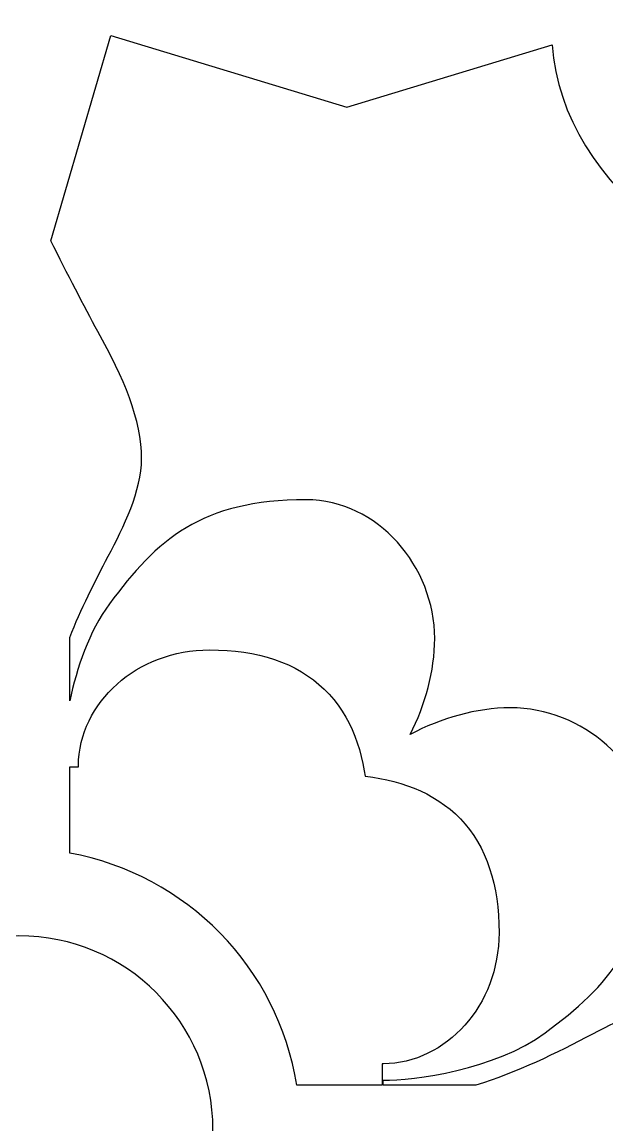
# Model space of a CAD drawing. Header units: centimetres. Extents: x 13.8 to 19.6, y -9 to 9.
# Drawn here: x 15.408 to 16.071, y -1.233 to 0.019 of the extents above; entities that cross this region are included whole.
import ezdxf

# ---------------------------------------------------------------- set-up
doc = ezdxf.new("R2010")
doc.units = ezdxf.units.CM
doc.header["$MEASUREMENT"] = 0
doc.layers.add('layer 1', color=7, linetype='Continuous')

msp = doc.modelspace()

# ---------------------------------------------------------------- linework, layer by layer
at = {"layer": 'layer 1', "color": 250, "lineweight": 30}
for points, knots in [([(13.81568, -9.00019), (13.81568, -9.00019), (13.81568, -7.7491), (13.81568, -7.7491), (13.81568, -7.7491), (13.81568, -7.7491), (13.81568, -7.63661), (13.81568, -7.63661), (13.81568, -7.63661), (13.81568, -7.63661), (13.81568, -7.23319), (13.81568, -7.23319), (13.81568, -7.23319), (13.81568, -7.23319), (13.81568, -7.03897), (13.81568, -7.03897), (13.81568, -7.03897), (13.81568, -7.03897), (13.81568, -5.26695), (13.81568, -5.26695), (13.81568, -5.26695), (13.81568, -5.26695), (13.81568, -5.15446), (13.81568, -5.15446), (13.81568, -5.15446), (13.81568, -5.15446), (13.81568, -4.75104), (13.81568, -4.75104), (13.81568, -4.75104), (13.81568, -4.75104), (13.81568, -4.55682), (13.81568, -4.55682), (13.81568, -4.55682), (13.81568, -4.55682), (13.81568, -2.7848), (13.81568, -2.7848), (13.81568, -2.7848), (13.81568, -2.7848), (13.81568, -2.67231), (13.81568, -2.67231), (13.81568, -2.67231), (13.81568, -2.67231), (13.81568, -2.26889), (13.81568, -2.26889), (13.81568, -2.26889), (13.81568, -2.26889), (13.81568, -2.07467), (13.81568, -2.07467), (13.81568, -2.07467), (13.81568, -2.07467), (13.81568, -0.30265), (13.81568, -0.30265), (13.81568, -0.30265), (13.81568, -0.30265), (13.81568, -0.19016), (13.81568, -0.19016), (13.81568, -0.19016), (13.81568, -0.19016), (13.81568, 0.21326), (13.81568, 0.21326), (13.81568, 0.21326), (13.81568, 0.21326), (13.81568, 0.40748), (13.81568, 0.40748), (13.81568, 0.40748), (13.81568, 0.40748), (13.81568, 2.1795), (13.81568, 2.1795), (13.81568, 2.1795), (13.81568, 2.1795), (13.81568, 2.29199), (13.81568, 2.29199), (13.81568, 2.29199), (13.81568, 2.29199), (13.81568, 2.69541), (13.81568, 2.69541), (13.81568, 2.69541), (13.81568, 2.69541), (13.81568, 2.88963), (13.81568, 2.88963), (13.81568, 2.88963), (13.81568, 2.88963), (13.81568, 4.66165), (13.81568, 4.66165), (13.81568, 4.66165), (13.81568, 4.66165), (13.81568, 4.77414), (13.81568, 4.77414), (13.81568, 4.77414), (13.81568, 4.77414), (13.81568, 5.17756), (13.81568, 5.17756), (13.81568, 5.17756), (13.81568, 5.17756), (13.81568, 5.37178), (13.81568, 5.37178), (13.81568, 5.37178), (13.81568, 5.37178), (13.81568, 7.1438), (13.81568, 7.1438), (13.81568, 7.1438), (13.81568, 7.1438), (13.81568, 7.25629), (13.81568, 7.25629), (13.81568, 7.25629), (13.81568, 7.25629), (13.81568, 7.65971), (13.81568, 7.65971), (13.81568, 7.65971), (13.81568, 7.65971), (13.81568, 7.85393), (13.81568, 7.85393), (13.81568, 7.85393), (13.81568, 7.85393), (13.81568, 9.00077), (13.81568, 9.00077), (13.81568, 9.00077), (13.81568, 9.00077), (14.6889, 9.00077), (14.6889, 9.00077), (14.6889, 9.00077), (14.6889, 9.00077), (14.8859, 9.00077), (14.8859, 9.00077), (14.8859, 9.00077), (14.8859, 9.00077), (15.37838, 9.00077), (15.37838, 9.00077), (15.37838, 9.00077), (15.37838, 9.00077), (15.46164, 9.00077), (15.46164, 9.00077), (15.46164, 9.00077), (15.46164, 9.00077), (15.9263, 9.00077), (15.9263, 9.00077), (15.9263, 9.00077), (15.9263, 9.00077), (16.1189, 9.00077), (16.1189, 9.00077), (16.1189, 9.00077), (16.1189, 9.00077), (17.32165, 9.00077), (17.32165, 9.00077), (17.32165, 9.00077), (17.32165, 9.00077), (17.51865, 9.00077), (17.51865, 9.00077), (17.51865, 9.00077), (17.51865, 9.00077), (18.01113, 9.00077), (18.01113, 9.00077), (18.01113, 9.00077), (18.01113, 9.00077), (18.09439, 9.00077), (18.09439, 9.00077), (18.09439, 9.00077), (18.09439, 9.00077), (18.55905, 9.00077), (18.55905, 9.00077), (18.55905, 9.00077), (18.55905, 9.00077), (18.75165, 9.00077), (18.75165, 9.00077), (18.75165, 9.00077), (18.75165, 9.00077), (19.62498, 9.00077), (19.62498, 9.00077), (19.62498, 9.00077), (19.62498, 9.00077), (19.62498, 7.78696), (19.62498, 7.78696), (19.62498, 7.78696), (19.62498, 7.78696), (19.62498, 7.67444), (19.62498, 7.67444), (19.62498, 7.67444), (19.62498, 7.67444), (19.62498, 7.27121), (19.62498, 7.27121), (19.62498, 7.27121), (19.62498, 7.27121), (19.62498, 7.0909), (19.62498, 7.0909), (19.62498, 7.0909), (19.62498, 7.0909), (19.62498, 5.25821), (19.62498, 5.25821), (19.62498, 5.25821), (19.62498, 5.25821), (19.62498, 5.1457), (19.62498, 5.1457), (19.62498, 5.1457), (19.62498, 5.1457), (19.62498, 4.74247), (19.62498, 4.74247), (19.62498, 4.74247), (19.62498, 4.74247), (19.62498, 4.56216), (19.62498, 4.56216), (19.62498, 4.56216), (19.62498, 4.56216), (19.62498, 2.79003), (19.62498, 2.79003), (19.62498, 2.79003), (19.62498, 2.79003), (19.62498, 2.67751), (19.62498, 2.67751), (19.62498, 2.67751), (19.62498, 2.67751), (19.62498, 2.27429), (19.62498, 2.27429), (19.62498, 2.27429), (19.62498, 2.27429), (19.62498, 2.09398), (19.62498, 2.09398), (19.62498, 2.09398), (19.62498, 2.09398), (19.62498, 0.32184), (19.62498, 0.32184), (19.62498, 0.32184), (19.62498, 0.32184), (19.62498, 0.20933), (19.62498, 0.20933), (19.62498, 0.20933), (19.62498, 0.20933), (19.62498, -0.1939), (19.62498, -0.1939), (19.62498, -0.1939), (19.62498, -0.1939), (19.62498, -0.37421), (19.62498, -0.37421), (19.62498, -0.37421), (19.62498, -0.37421), (19.62498, -2.14634), (19.62498, -2.14634), (19.62498, -2.14634), (19.62498, -2.14634), (19.62498, -2.25886), (19.62498, -2.25886), (19.62498, -2.25886), (19.62498, -2.25886), (19.62498, -2.66208), (19.62498, -2.66208), (19.62498, -2.66208), (19.62498, -2.66208), (19.62498, -2.84239), (19.62498, -2.84239), (19.62498, -2.84239), (19.62498, -2.84239), (19.62498, -4.61452), (19.62498, -4.61452), (19.62498, -4.61452), (19.62498, -4.61452), (19.62498, -4.72704), (19.62498, -4.72704), (19.62498, -4.72704), (19.62498, -4.72704), (19.62498, -5.13027), (19.62498, -5.13027), (19.62498, -5.13027), (19.62498, -5.13027), (19.62498, -5.31058), (19.62498, -5.31058), (19.62498, -5.31058), (19.62498, -5.31058), (19.62498, -7.08271), (19.62498, -7.08271), (19.62498, -7.08271), (19.62498, -7.08271), (19.62498, -7.19522), (19.62498, -7.19522), (19.62498, -7.19522), (19.62498, -7.19522), (19.62498, -7.59845), (19.62498, -7.59845), (19.62498, -7.59845), (19.62498, -7.59845), (19.62498, -7.77876), (19.62498, -7.77876), (19.62498, -7.77876), (19.62498, -7.77876), (19.62498, -9.00019), (19.62498, -9.00019), (19.62498, -9.00019), (19.62498, -9.00019), (18.75176, -9.00019), (18.75176, -9.00019), (18.75176, -9.00019), (18.75176, -9.00019), (18.55373, -9.00019), (18.55373, -9.00019), (18.55373, -9.00019), (18.55373, -9.00019), (18.09439, -9.00019), (18.09439, -9.00019), (18.09439, -9.00019), (18.09439, -9.00019), (18.01113, -9.00019), (18.01113, -9.00019), (18.01113, -9.00019), (18.01113, -9.00019), (17.51524, -9.00019), (17.51524, -9.00019), (17.51524, -9.00019), (17.51524, -9.00019), (17.32172, -9.00019), (17.32172, -9.00019), (17.32172, -9.00019), (17.32172, -9.00019), (16.11901, -9.00019), (16.11901, -9.00019), (16.11901, -9.00019), (16.11901, -9.00019), (15.92097, -9.00019), (15.92097, -9.00019), (15.92097, -9.00019), (15.92097, -9.00019), (15.46164, -9.00019), (15.46164, -9.00019), (15.46164, -9.00019), (15.46164, -9.00019), (15.37838, -9.00019), (15.37838, -9.00019), (15.37838, -9.00019), (15.37838, -9.00019), (14.88249, -9.00019), (14.88249, -9.00019), (14.88249, -9.00019), (14.88249, -9.00019), (14.68897, -9.00019), (14.68897, -9.00019), (14.68897, -9.00019), (14.68897, -9.00019), (13.81568, -9.00019), (13.81568, -9.00019)], [0, 0, 0, 0, 0.0117647, 0.0117647, 0.0117647, 0.0117647, 0.0235294, 0.0235294, 0.0235294, 0.0235294, 0.0352941, 0.0352941, 0.0352941, 0.0352941, 0.0470588, 0.0470588, 0.0470588, 0.0470588, 0.0588235, 0.0588235, 0.0588235, 0.0588235, 0.0705882, 0.0705882, 0.0705882, 0.0705882, 0.0823529, 0.0823529, 0.0823529, 0.0823529, 0.0941176, 0.0941176, 0.0941176, 0.0941176, 0.1058824, 0.1058824, 0.1058824, 0.1058824, 0.1176471, 0.1176471, 0.1176471, 0.1176471, 0.1294118, 0.1294118, 0.1294118, 0.1294118, 0.1411765, 0.1411765, 0.1411765, 0.1411765, 0.1529412, 0.1529412, 0.1529412, 0.1529412, 0.1647059, 0.1647059, 0.1647059, 0.1647059, 0.1764706, 0.1764706, 0.1764706, 0.1764706, 0.1882353, 0.1882353, 0.1882353, 0.1882353, 0.2, 0.2, 0.2, 0.2, 0.2117647, 0.2117647, 0.2117647, 0.2117647, 0.2235294, 0.2235294, 0.2235294, 0.2235294, 0.2352941, 0.2352941, 0.2352941, 0.2352941, 0.2470588, 0.2470588, 0.2470588, 0.2470588, 0.2588235, 0.2588235, 0.2588235, 0.2588235, 0.2705882, 0.2705882, 0.2705882, 0.2705882, 0.2823529, 0.2823529, 0.2823529, 0.2823529, 0.2941176, 0.2941176, 0.2941176, 0.2941176, 0.3058824, 0.3058824, 0.3058824, 0.3058824, 0.3176471, 0.3176471, 0.3176471, 0.3176471, 0.3294118, 0.3294118, 0.3294118, 0.3294118, 0.3411765, 0.3411765, 0.3411765, 0.3411765, 0.3529412, 0.3529412, 0.3529412, 0.3529412, 0.3647059, 0.3647059, 0.3647059, 0.3647059, 0.3764706, 0.3764706, 0.3764706, 0.3764706, 0.3882353, 0.3882353, 0.3882353, 0.3882353, 0.4, 0.4, 0.4, 0.4, 0.4117647, 0.4117647, 0.4117647, 0.4117647, 0.4235294, 0.4235294, 0.4235294, 0.4235294, 0.4352941, 0.4352941, 0.4352941, 0.4352941, 0.4470588, 0.4470588, 0.4470588, 0.4470588, 0.4588235, 0.4588235, 0.4588235, 0.4588235, 0.4705882, 0.4705882, 0.4705882, 0.4705882, 0.4823529, 0.4823529, 0.4823529, 0.4823529, 0.4941176, 0.4941176, 0.4941176, 0.4941176, 0.5058824, 0.5058824, 0.5058824, 0.5058824, 0.5176471, 0.5176471, 0.5176471, 0.5176471, 0.5294118, 0.5294118, 0.5294118, 0.5294118, 0.5411765, 0.5411765, 0.5411765, 0.5411765, 0.5529412, 0.5529412, 0.5529412, 0.5529412, 0.5647059, 0.5647059, 0.5647059, 0.5647059, 0.5764706, 0.5764706, 0.5764706, 0.5764706, 0.5882353, 0.5882353, 0.5882353, 0.5882353, 0.6, 0.6, 0.6, 0.6, 0.6117647, 0.6117647, 0.6117647, 0.6117647, 0.6235294, 0.6235294, 0.6235294, 0.6235294, 0.6352941, 0.6352941, 0.6352941, 0.6352941, 0.6470588, 0.6470588, 0.6470588, 0.6470588, 0.6588235, 0.6588235, 0.6588235, 0.6588235, 0.6705882, 0.6705882, 0.6705882, 0.6705882, 0.6823529, 0.6823529, 0.6823529, 0.6823529, 0.6941176, 0.6941176, 0.6941176, 0.6941176, 0.7058824, 0.7058824, 0.7058824, 0.7058824, 0.7176471, 0.7176471, 0.7176471, 0.7176471, 0.7294118, 0.7294118, 0.7294118, 0.7294118, 0.7411765, 0.7411765, 0.7411765, 0.7411765, 0.7529412, 0.7529412, 0.7529412, 0.7529412, 0.7647059, 0.7647059, 0.7647059, 0.7647059, 0.7764706, 0.7764706, 0.7764706, 0.7764706, 0.7882353, 0.7882353, 0.7882353, 0.7882353, 0.8, 0.8, 0.8, 0.8, 0.8117647, 0.8117647, 0.8117647, 0.8117647, 0.8235294, 0.8235294, 0.8235294, 0.8235294, 0.8352941, 0.8352941, 0.8352941, 0.8352941, 0.8470588, 0.8470588, 0.8470588, 0.8470588, 0.8588235, 0.8588235, 0.8588235, 0.8588235, 0.8705882, 0.8705882, 0.8705882, 0.8705882, 0.8823529, 0.8823529, 0.8823529, 0.8823529, 0.8941176, 0.8941176, 0.8941176, 0.8941176, 0.9058824, 0.9058824, 0.9058824, 0.9058824, 0.9176471, 0.9176471, 0.9176471, 0.9176471, 0.9294118, 0.9294118, 0.9294118, 0.9294118, 0.9411765, 0.9411765, 0.9411765, 0.9411765, 0.9529412, 0.9529412, 0.9529412, 0.9529412, 0.9647059, 0.9647059, 0.9647059, 0.9647059, 0.9764706, 0.9764706, 0.9764706, 0.9764706, 1, 1, 1, 1]), ([(16.44079, -1.20807), (16.44079, -1.20807), (16.67833, -1.13865), (16.67833, -1.13865), (16.67833, -1.13865), (16.67833, -1.13865), (16.67833, -0.68733), (16.67833, -0.68733), (16.67833, -0.68733), (16.53305, -0.65796), (16.42059, -0.49848), (16.41281, -0.30282), (16.41281, -0.30282), (16.1968, -0.30032), (16.02115, -0.17033), (16.00883, -0.00689), (16.00883, -0.00689), (16.00883, -0.00689), (15.77595, -0.07775), (15.77595, -0.07775), (15.77595, -0.07775), (15.77595, -0.07775), (15.50834, 0.00368), (15.50834, 0.00368), (15.50834, 0.00368), (15.50834, 0.00368), (15.44027, -0.22927), (15.44027, -0.22927), (15.44027, -0.22927), (15.45881, -0.26713), (15.47805, -0.30363), (15.49362, -0.33231), (15.49362, -0.33231), (15.5228, -0.38478), (15.5432, -0.43289), (15.5432, -0.47664), (15.5432, -0.47664), (15.5432, -0.5131), (15.5228, -0.55393), (15.50528, -0.58746), (15.50528, -0.58746), (15.48989, -0.61647), (15.47449, -0.6474), (15.46164, -0.67946), (15.46164, -0.67946), (15.46164, -0.67946), (15.46164, -0.75155), (15.46164, -0.75155), (15.46164, -0.75155), (15.46953, -0.71443), (15.48353, -0.67263), (15.50675, -0.64141), (15.50675, -0.64141), (15.5607, -0.56849), (15.61026, -0.52331), (15.72984, -0.52331), (15.72984, -0.52331), (15.8115, -0.52331), (15.87564, -0.59911), (15.87564, -0.68078), (15.87564, -0.68078), (15.87564, -0.71773), (15.86489, -0.75588), (15.84784, -0.78967), (15.84784, -0.78967), (15.88281, -0.7712), (15.92283, -0.7594), (15.96154, -0.7594), (15.96154, -0.7594), (16.04322, -0.7594), (16.11901, -0.82354), (16.11901, -0.90519), (16.11901, -0.90519), (16.11901, -1.02478), (16.07383, -1.07433), (16.00091, -1.12828), (16.00091, -1.12828), (15.94407, -1.17057), (15.8522, -1.18224), (15.81719, -1.18224), (15.81719, -1.18224), (15.81719, -1.18224), (15.81719, -1.18791), (15.81719, -1.18791), (15.81719, -1.18791), (15.81719, -1.18791), (15.92235, -1.18791), (15.92235, -1.18791), (15.92235, -1.18791), (15.9689, -1.17332), (16.0138, -1.15153), (16.05486, -1.12974), (16.05486, -1.12974), (16.0884, -1.11224), (16.12923, -1.09184), (16.16569, -1.09184), (16.16569, -1.09184), (16.20944, -1.09184), (16.25755, -1.11224), (16.31002, -1.14141), (16.31002, -1.14141), (16.34566, -1.16075), (16.39339, -1.1858), (16.44079, -1.20807)], [0, 0, 0, 0, 0.037037, 0.037037, 0.037037, 0.037037, 0.0740741, 0.0740741, 0.0740741, 0.0740741, 0.1111111, 0.1111111, 0.1111111, 0.1111111, 0.1481481, 0.1481481, 0.1481481, 0.1481481, 0.1851852, 0.1851852, 0.1851852, 0.1851852, 0.2222222, 0.2222222, 0.2222222, 0.2222222, 0.2592593, 0.2592593, 0.2592593, 0.2592593, 0.2962963, 0.2962963, 0.2962963, 0.2962963, 0.3333333, 0.3333333, 0.3333333, 0.3333333, 0.3703704, 0.3703704, 0.3703704, 0.3703704, 0.4074074, 0.4074074, 0.4074074, 0.4074074, 0.4444444, 0.4444444, 0.4444444, 0.4444444, 0.4814815, 0.4814815, 0.4814815, 0.4814815, 0.5185185, 0.5185185, 0.5185185, 0.5185185, 0.5555556, 0.5555556, 0.5555556, 0.5555556, 0.5925926, 0.5925926, 0.5925926, 0.5925926, 0.6296296, 0.6296296, 0.6296296, 0.6296296, 0.6666667, 0.6666667, 0.6666667, 0.6666667, 0.7037037, 0.7037037, 0.7037037, 0.7037037, 0.7407407, 0.7407407, 0.7407407, 0.7407407, 0.7777778, 0.7777778, 0.7777778, 0.7777778, 0.8148148, 0.8148148, 0.8148148, 0.8148148, 0.8518519, 0.8518519, 0.8518519, 0.8518519, 0.8888889, 0.8888889, 0.8888889, 0.8888889, 0.9259259, 0.9259259, 0.9259259, 0.9259259, 1, 1, 1, 1]), ([(15.46164, -0.8264), (15.46164, -0.8264), (15.46164, -0.92435), (15.46164, -0.92435), (15.46164, -0.92435), (15.59407, -0.94853), (15.69799, -1.05446), (15.7192, -1.18791), (15.7192, -1.18791), (15.7192, -1.18791), (15.81592, -1.18791), (15.81592, -1.18791), (15.81592, -1.18791), (15.81592, -1.18791), (15.81592, -1.16345), (15.81592, -1.16345), (15.81592, -1.16345), (15.81592, -1.16345), (15.8177, -1.16345), (15.8177, -1.16345), (15.8177, -1.16345), (15.8177, -1.16345), (15.82386, -1.16326), (15.82386, -1.16326), (15.82386, -1.16326), (15.82386, -1.16326), (15.83047, -1.16267), (15.83047, -1.16267), (15.83047, -1.16267), (15.83047, -1.16267), (15.83701, -1.16169), (15.83701, -1.16169), (15.83701, -1.16169), (15.83701, -1.16169), (15.84345, -1.16034), (15.84345, -1.16034), (15.84345, -1.16034), (15.84345, -1.16034), (15.84979, -1.15864), (15.84979, -1.15864), (15.84979, -1.15864), (15.84979, -1.15864), (15.85601, -1.1566), (15.85601, -1.1566), (15.85601, -1.1566), (15.85601, -1.1566), (15.86211, -1.15422), (15.86211, -1.15422), (15.86211, -1.15422), (15.86211, -1.15422), (15.86806, -1.15153), (15.86806, -1.15153), (15.86806, -1.15153), (15.86806, -1.15153), (15.87387, -1.14853), (15.87387, -1.14853), (15.87387, -1.14853), (15.87387, -1.14853), (15.87953, -1.14523), (15.87953, -1.14523), (15.87953, -1.14523), (15.87953, -1.14523), (15.88503, -1.14165), (15.88503, -1.14165), (15.88503, -1.14165), (15.88503, -1.14165), (15.89035, -1.13779), (15.89035, -1.13779), (15.89035, -1.13779), (15.89035, -1.13779), (15.89549, -1.13366), (15.89549, -1.13366), (15.89549, -1.13366), (15.89549, -1.13366), (15.90045, -1.12928), (15.90045, -1.12928), (15.90045, -1.12928), (15.90045, -1.12928), (15.90522, -1.12464), (15.90522, -1.12464), (15.90522, -1.12464), (15.90522, -1.12464), (15.90979, -1.11976), (15.90979, -1.11976), (15.90979, -1.11976), (15.90979, -1.11976), (15.91415, -1.11464), (15.91415, -1.11464), (15.91415, -1.11464), (15.91415, -1.11464), (15.91829, -1.1093), (15.91829, -1.1093), (15.91829, -1.1093), (15.91829, -1.1093), (15.92221, -1.10373), (15.92221, -1.10373), (15.92221, -1.10373), (15.92221, -1.10373), (15.92589, -1.09795), (15.92589, -1.09795), (15.92589, -1.09795), (15.92589, -1.09795), (15.92934, -1.09196), (15.92934, -1.09196), (15.92934, -1.09196), (15.92934, -1.09196), (15.93253, -1.08577), (15.93253, -1.08577), (15.93253, -1.08577), (15.93253, -1.08577), (15.93546, -1.07938), (15.93546, -1.07938), (15.93546, -1.07938), (15.93546, -1.07938), (15.93813, -1.07281), (15.93813, -1.07281), (15.93813, -1.07281), (15.93813, -1.07281), (15.94051, -1.06606), (15.94051, -1.06606), (15.94051, -1.06606), (15.94051, -1.06606), (15.94261, -1.05914), (15.94261, -1.05914), (15.94261, -1.05914), (15.94261, -1.05914), (15.94441, -1.05206), (15.94441, -1.05206), (15.94441, -1.05206), (15.94441, -1.05206), (15.9459, -1.04483), (15.9459, -1.04483), (15.9459, -1.04483), (15.9459, -1.04483), (15.94707, -1.03745), (15.94707, -1.03745), (15.94707, -1.03745), (15.94707, -1.03745), (15.94792, -1.02994), (15.94792, -1.02994), (15.94792, -1.02994), (15.94792, -1.02994), (15.94844, -1.02232), (15.94844, -1.02232), (15.94844, -1.02232), (15.94844, -1.02232), (15.94861, -1.01467), (15.94861, -1.01467), (15.94861, -1.01467), (15.94861, -1.01467), (15.94844, -1.0046), (15.94844, -1.0046), (15.94844, -1.0046), (15.94844, -1.0046), (15.94796, -0.99488), (15.94796, -0.99488), (15.94796, -0.99488), (15.94796, -0.99488), (15.94715, -0.98542), (15.94715, -0.98542), (15.94715, -0.98542), (15.94715, -0.98542), (15.94601, -0.9762), (15.94601, -0.9762), (15.94601, -0.9762), (15.94601, -0.9762), (15.94452, -0.96721), (15.94452, -0.96721), (15.94452, -0.96721), (15.94452, -0.96721), (15.9427, -0.95847), (15.9427, -0.95847), (15.9427, -0.95847), (15.9427, -0.95847), (15.94052, -0.94996), (15.94052, -0.94996), (15.94052, -0.94996), (15.94052, -0.94996), (15.93799, -0.9417), (15.93799, -0.9417), (15.93799, -0.9417), (15.93799, -0.9417), (15.93509, -0.93368), (15.93509, -0.93368), (15.93509, -0.93368), (15.93509, -0.93368), (15.93184, -0.92593), (15.93184, -0.92593), (15.93184, -0.92593), (15.93184, -0.92593), (15.92822, -0.91844), (15.92822, -0.91844), (15.92822, -0.91844), (15.92822, -0.91844), (15.92423, -0.91123), (15.92423, -0.91123), (15.92423, -0.91123), (15.92423, -0.91123), (15.91988, -0.90431), (15.91988, -0.90431), (15.91988, -0.90431), (15.91988, -0.90431), (15.91518, -0.8977), (15.91518, -0.8977), (15.91518, -0.8977), (15.91518, -0.8977), (15.91014, -0.89142), (15.91014, -0.89142), (15.91014, -0.89142), (15.91014, -0.89142), (15.90477, -0.88547), (15.90477, -0.88547), (15.90477, -0.88547), (15.90477, -0.88547), (15.89908, -0.87987), (15.89908, -0.87987), (15.89908, -0.87987), (15.89908, -0.87987), (15.89311, -0.87462), (15.89311, -0.87462), (15.89311, -0.87462), (15.89311, -0.87462), (15.88687, -0.86974), (15.88687, -0.86974), (15.88687, -0.86974), (15.88687, -0.86974), (15.88038, -0.86521), (15.88038, -0.86521), (15.88038, -0.86521), (15.88038, -0.86521), (15.87366, -0.86105), (15.87366, -0.86105), (15.87366, -0.86105), (15.87366, -0.86105), (15.86673, -0.85724), (15.86673, -0.85724), (15.86673, -0.85724), (15.86673, -0.85724), (15.85961, -0.85377), (15.85961, -0.85377), (15.85961, -0.85377), (15.85961, -0.85377), (15.8523, -0.85064), (15.8523, -0.85064), (15.8523, -0.85064), (15.8523, -0.85064), (15.84483, -0.84784), (15.84483, -0.84784), (15.84483, -0.84784), (15.84483, -0.84784), (15.83721, -0.84534), (15.83721, -0.84534), (15.83721, -0.84534), (15.83721, -0.84534), (15.82944, -0.84315), (15.82944, -0.84315), (15.82944, -0.84315), (15.82944, -0.84315), (15.82153, -0.84125), (15.82153, -0.84125), (15.82153, -0.84125), (15.82153, -0.84125), (15.81348, -0.83962), (15.81348, -0.83962), (15.81348, -0.83962), (15.81348, -0.83962), (15.8053, -0.83826), (15.8053, -0.83826), (15.8053, -0.83826), (15.8053, -0.83826), (15.79699, -0.83715), (15.79699, -0.83715), (15.79699, -0.83715), (15.79699, -0.83715), (15.79674, -0.83712), (15.79674, -0.83712), (15.79674, -0.83712), (15.79674, -0.83712), (15.79575, -0.83086), (15.79575, -0.83086), (15.79575, -0.83086), (15.79575, -0.83086), (15.79418, -0.82271), (15.79418, -0.82271), (15.79418, -0.82271), (15.79418, -0.82271), (15.79233, -0.8147), (15.79233, -0.8147), (15.79233, -0.8147), (15.79233, -0.8147), (15.79018, -0.80683), (15.79018, -0.80683), (15.79018, -0.80683), (15.79018, -0.80683), (15.78774, -0.79911), (15.78774, -0.79911), (15.78774, -0.79911), (15.78774, -0.79911), (15.78498, -0.79155), (15.78498, -0.79155), (15.78498, -0.79155), (15.78498, -0.79155), (15.78189, -0.78414), (15.78189, -0.78414), (15.78189, -0.78414), (15.78189, -0.78414), (15.77846, -0.77692), (15.77846, -0.77692), (15.77846, -0.77692), (15.77846, -0.77692), (15.77468, -0.7699), (15.77468, -0.7699), (15.77468, -0.7699), (15.77468, -0.7699), (15.77055, -0.76308), (15.77055, -0.76308), (15.77055, -0.76308), (15.77055, -0.76308), (15.76605, -0.7565), (15.76605, -0.7565), (15.76605, -0.7565), (15.76605, -0.7565), (15.76118, -0.75016), (15.76118, -0.75016), (15.76118, -0.75016), (15.76118, -0.75016), (15.75595, -0.74409), (15.75595, -0.74409), (15.75595, -0.74409), (15.75595, -0.74409), (15.75035, -0.73831), (15.75035, -0.73831), (15.75035, -0.73831), (15.75035, -0.73831), (15.74439, -0.73285), (15.74439, -0.73285), (15.74439, -0.73285), (15.74439, -0.73285), (15.7381, -0.72773), (15.7381, -0.72773), (15.7381, -0.72773), (15.7381, -0.72773), (15.73147, -0.72295), (15.73147, -0.72295), (15.73147, -0.72295), (15.73147, -0.72295), (15.72453, -0.71852), (15.72453, -0.71852), (15.72453, -0.71852), (15.72453, -0.71852), (15.71729, -0.71447), (15.71729, -0.71447), (15.71729, -0.71447), (15.71729, -0.71447), (15.70976, -0.71078), (15.70976, -0.71078), (15.70976, -0.71078), (15.70976, -0.71078), (15.70196, -0.70747), (15.70196, -0.70747), (15.70196, -0.70747), (15.70196, -0.70747), (15.6939, -0.70452), (15.6939, -0.70452), (15.6939, -0.70452), (15.6939, -0.70452), (15.68558, -0.70195), (15.68558, -0.70195), (15.68558, -0.70195), (15.68558, -0.70195), (15.67701, -0.69973), (15.67701, -0.69973), (15.67701, -0.69973), (15.67701, -0.69973), (15.66821, -0.69788), (15.66821, -0.69788), (15.66821, -0.69788), (15.66821, -0.69788), (15.65916, -0.69637), (15.65916, -0.69637), (15.65916, -0.69637), (15.65916, -0.69637), (15.64986, -0.6952), (15.64986, -0.6952), (15.64986, -0.6952), (15.64986, -0.6952), (15.64032, -0.69437), (15.64032, -0.69437), (15.64032, -0.69437), (15.64032, -0.69437), (15.63053, -0.69388), (15.63053, -0.69388), (15.63053, -0.69388), (15.63053, -0.69388), (15.62037, -0.69372), (15.62037, -0.69372), (15.62037, -0.69372), (15.62037, -0.69372), (15.61272, -0.69389), (15.61272, -0.69389), (15.61272, -0.69389), (15.61272, -0.69389), (15.60509, -0.6944), (15.60509, -0.6944), (15.60509, -0.6944), (15.60509, -0.6944), (15.59759, -0.69525), (15.59759, -0.69525), (15.59759, -0.69525), (15.59759, -0.69525), (15.59021, -0.69643), (15.59021, -0.69643), (15.59021, -0.69643), (15.59021, -0.69643), (15.58298, -0.69792), (15.58298, -0.69792), (15.58298, -0.69792), (15.58298, -0.69792), (15.5759, -0.69971), (15.5759, -0.69971), (15.5759, -0.69971), (15.5759, -0.69971), (15.56898, -0.70181), (15.56898, -0.70181), (15.56898, -0.70181), (15.56898, -0.70181), (15.56223, -0.7042), (15.56223, -0.7042), (15.56223, -0.7042), (15.56223, -0.7042), (15.55566, -0.70686), (15.55566, -0.70686), (15.55566, -0.70686), (15.55566, -0.70686), (15.54927, -0.70979), (15.54927, -0.70979), (15.54927, -0.70979), (15.54927, -0.70979), (15.54308, -0.71299), (15.54308, -0.71299), (15.54308, -0.71299), (15.54308, -0.71299), (15.53709, -0.71643), (15.53709, -0.71643), (15.53709, -0.71643), (15.53709, -0.71643), (15.53131, -0.72011), (15.53131, -0.72011), (15.53131, -0.72011), (15.53131, -0.72011), (15.52574, -0.72403), (15.52574, -0.72403), (15.52574, -0.72403), (15.52574, -0.72403), (15.52039, -0.72818), (15.52039, -0.72818), (15.52039, -0.72818), (15.52039, -0.72818), (15.51528, -0.73253), (15.51528, -0.73253), (15.51528, -0.73253), (15.51528, -0.73253), (15.51039, -0.7371), (15.51039, -0.7371), (15.51039, -0.7371), (15.51039, -0.7371), (15.50575, -0.74187), (15.50575, -0.74187), (15.50575, -0.74187), (15.50575, -0.74187), (15.50137, -0.74683), (15.50137, -0.74683), (15.50137, -0.74683), (15.50137, -0.74683), (15.49724, -0.75197), (15.49724, -0.75197), (15.49724, -0.75197), (15.49724, -0.75197), (15.49338, -0.7573), (15.49338, -0.7573), (15.49338, -0.7573), (15.49338, -0.7573), (15.4898, -0.76279), (15.4898, -0.76279), (15.4898, -0.76279), (15.4898, -0.76279), (15.4865, -0.76845), (15.4865, -0.76845), (15.4865, -0.76845), (15.4865, -0.76845), (15.4835, -0.77426), (15.4835, -0.77426), (15.4835, -0.77426), (15.4835, -0.77426), (15.48081, -0.78021), (15.48081, -0.78021), (15.48081, -0.78021), (15.48081, -0.78021), (15.47843, -0.7863), (15.47843, -0.7863), (15.47843, -0.7863), (15.47843, -0.7863), (15.47638, -0.79253), (15.47638, -0.79253), (15.47638, -0.79253), (15.47638, -0.79253), (15.47468, -0.79887), (15.47468, -0.79887), (15.47468, -0.79887), (15.47468, -0.79887), (15.47333, -0.80532), (15.47333, -0.80532), (15.47333, -0.80532), (15.47333, -0.80532), (15.47236, -0.81186), (15.47236, -0.81186), (15.47236, -0.81186), (15.47236, -0.81186), (15.47176, -0.81847), (15.47176, -0.81847), (15.47176, -0.81847), (15.47176, -0.81847), (15.47157, -0.82462), (15.47157, -0.82462), (15.47157, -0.82462), (15.47157, -0.82462), (15.47157, -0.8264), (15.47157, -0.8264), (15.47157, -0.8264), (15.47157, -0.8264), (15.46164, -0.8264), (15.46164, -0.8264)], [0, 0, 0, 0, 0.0074627, 0.0074627, 0.0074627, 0.0074627, 0.0149254, 0.0149254, 0.0149254, 0.0149254, 0.0223881, 0.0223881, 0.0223881, 0.0223881, 0.0298507, 0.0298507, 0.0298507, 0.0298507, 0.0373134, 0.0373134, 0.0373134, 0.0373134, 0.0447761, 0.0447761, 0.0447761, 0.0447761, 0.0522388, 0.0522388, 0.0522388, 0.0522388, 0.0597015, 0.0597015, 0.0597015, 0.0597015, 0.0671642, 0.0671642, 0.0671642, 0.0671642, 0.0746269, 0.0746269, 0.0746269, 0.0746269, 0.0820896, 0.0820896, 0.0820896, 0.0820896, 0.0895522, 0.0895522, 0.0895522, 0.0895522, 0.0970149, 0.0970149, 0.0970149, 0.0970149, 0.1044776, 0.1044776, 0.1044776, 0.1044776, 0.1119403, 0.1119403, 0.1119403, 0.1119403, 0.119403, 0.119403, 0.119403, 0.119403, 0.1268657, 0.1268657, 0.1268657, 0.1268657, 0.1343284, 0.1343284, 0.1343284, 0.1343284, 0.141791, 0.141791, 0.141791, 0.141791, 0.1492537, 0.1492537, 0.1492537, 0.1492537, 0.1567164, 0.1567164, 0.1567164, 0.1567164, 0.1641791, 0.1641791, 0.1641791, 0.1641791, 0.1716418, 0.1716418, 0.1716418, 0.1716418, 0.1791045, 0.1791045, 0.1791045, 0.1791045, 0.1865672, 0.1865672, 0.1865672, 0.1865672, 0.1940299, 0.1940299, 0.1940299, 0.1940299, 0.2014925, 0.2014925, 0.2014925, 0.2014925, 0.2089552, 0.2089552, 0.2089552, 0.2089552, 0.2164179, 0.2164179, 0.2164179, 0.2164179, 0.2238806, 0.2238806, 0.2238806, 0.2238806, 0.2313433, 0.2313433, 0.2313433, 0.2313433, 0.238806, 0.238806, 0.238806, 0.238806, 0.2462687, 0.2462687, 0.2462687, 0.2462687, 0.2537313, 0.2537313, 0.2537313, 0.2537313, 0.261194, 0.261194, 0.261194, 0.261194, 0.2686567, 0.2686567, 0.2686567, 0.2686567, 0.2761194, 0.2761194, 0.2761194, 0.2761194, 0.2835821, 0.2835821, 0.2835821, 0.2835821, 0.2910448, 0.2910448, 0.2910448, 0.2910448, 0.2985075, 0.2985075, 0.2985075, 0.2985075, 0.3059701, 0.3059701, 0.3059701, 0.3059701, 0.3134328, 0.3134328, 0.3134328, 0.3134328, 0.3208955, 0.3208955, 0.3208955, 0.3208955, 0.3283582, 0.3283582, 0.3283582, 0.3283582, 0.3358209, 0.3358209, 0.3358209, 0.3358209, 0.3432836, 0.3432836, 0.3432836, 0.3432836, 0.3507463, 0.3507463, 0.3507463, 0.3507463, 0.358209, 0.358209, 0.358209, 0.358209, 0.3656716, 0.3656716, 0.3656716, 0.3656716, 0.3731343, 0.3731343, 0.3731343, 0.3731343, 0.380597, 0.380597, 0.380597, 0.380597, 0.3880597, 0.3880597, 0.3880597, 0.3880597, 0.3955224, 0.3955224, 0.3955224, 0.3955224, 0.4029851, 0.4029851, 0.4029851, 0.4029851, 0.4104478, 0.4104478, 0.4104478, 0.4104478, 0.4179104, 0.4179104, 0.4179104, 0.4179104, 0.4253731, 0.4253731, 0.4253731, 0.4253731, 0.4328358, 0.4328358, 0.4328358, 0.4328358, 0.4402985, 0.4402985, 0.4402985, 0.4402985, 0.4477612, 0.4477612, 0.4477612, 0.4477612, 0.4552239, 0.4552239, 0.4552239, 0.4552239, 0.4626866, 0.4626866, 0.4626866, 0.4626866, 0.4701493, 0.4701493, 0.4701493, 0.4701493, 0.4776119, 0.4776119, 0.4776119, 0.4776119, 0.4850746, 0.4850746, 0.4850746, 0.4850746, 0.4925373, 0.4925373, 0.4925373, 0.4925373, 0.5, 0.5, 0.5, 0.5, 0.5074627, 0.5074627, 0.5074627, 0.5074627, 0.5149254, 0.5149254, 0.5149254, 0.5149254, 0.5223881, 0.5223881, 0.5223881, 0.5223881, 0.5298507, 0.5298507, 0.5298507, 0.5298507, 0.5373134, 0.5373134, 0.5373134, 0.5373134, 0.5447761, 0.5447761, 0.5447761, 0.5447761, 0.5522388, 0.5522388, 0.5522388, 0.5522388, 0.5597015, 0.5597015, 0.5597015, 0.5597015, 0.5671642, 0.5671642, 0.5671642, 0.5671642, 0.5746269, 0.5746269, 0.5746269, 0.5746269, 0.5820896, 0.5820896, 0.5820896, 0.5820896, 0.5895522, 0.5895522, 0.5895522, 0.5895522, 0.5970149, 0.5970149, 0.5970149, 0.5970149, 0.6044776, 0.6044776, 0.6044776, 0.6044776, 0.6119403, 0.6119403, 0.6119403, 0.6119403, 0.619403, 0.619403, 0.619403, 0.619403, 0.6268657, 0.6268657, 0.6268657, 0.6268657, 0.6343284, 0.6343284, 0.6343284, 0.6343284, 0.641791, 0.641791, 0.641791, 0.641791, 0.6492537, 0.6492537, 0.6492537, 0.6492537, 0.6567164, 0.6567164, 0.6567164, 0.6567164, 0.6641791, 0.6641791, 0.6641791, 0.6641791, 0.6716418, 0.6716418, 0.6716418, 0.6716418, 0.6791045, 0.6791045, 0.6791045, 0.6791045, 0.6865672, 0.6865672, 0.6865672, 0.6865672, 0.6940299, 0.6940299, 0.6940299, 0.6940299, 0.7014925, 0.7014925, 0.7014925, 0.7014925, 0.7089552, 0.7089552, 0.7089552, 0.7089552, 0.7164179, 0.7164179, 0.7164179, 0.7164179, 0.7238806, 0.7238806, 0.7238806, 0.7238806, 0.7313433, 0.7313433, 0.7313433, 0.7313433, 0.738806, 0.738806, 0.738806, 0.738806, 0.7462687, 0.7462687, 0.7462687, 0.7462687, 0.7537313, 0.7537313, 0.7537313, 0.7537313, 0.761194, 0.761194, 0.761194, 0.761194, 0.7686567, 0.7686567, 0.7686567, 0.7686567, 0.7761194, 0.7761194, 0.7761194, 0.7761194, 0.7835821, 0.7835821, 0.7835821, 0.7835821, 0.7910448, 0.7910448, 0.7910448, 0.7910448, 0.7985075, 0.7985075, 0.7985075, 0.7985075, 0.8059701, 0.8059701, 0.8059701, 0.8059701, 0.8134328, 0.8134328, 0.8134328, 0.8134328, 0.8208955, 0.8208955, 0.8208955, 0.8208955, 0.8283582, 0.8283582, 0.8283582, 0.8283582, 0.8358209, 0.8358209, 0.8358209, 0.8358209, 0.8432836, 0.8432836, 0.8432836, 0.8432836, 0.8507463, 0.8507463, 0.8507463, 0.8507463, 0.858209, 0.858209, 0.858209, 0.858209, 0.8656716, 0.8656716, 0.8656716, 0.8656716, 0.8731343, 0.8731343, 0.8731343, 0.8731343, 0.880597, 0.880597, 0.880597, 0.880597, 0.8880597, 0.8880597, 0.8880597, 0.8880597, 0.8955224, 0.8955224, 0.8955224, 0.8955224, 0.9029851, 0.9029851, 0.9029851, 0.9029851, 0.9104478, 0.9104478, 0.9104478, 0.9104478, 0.9179104, 0.9179104, 0.9179104, 0.9179104, 0.9253731, 0.9253731, 0.9253731, 0.9253731, 0.9328358, 0.9328358, 0.9328358, 0.9328358, 0.9402985, 0.9402985, 0.9402985, 0.9402985, 0.9477612, 0.9477612, 0.9477612, 0.9477612, 0.9552239, 0.9552239, 0.9552239, 0.9552239, 0.9626866, 0.9626866, 0.9626866, 0.9626866, 0.9701493, 0.9701493, 0.9701493, 0.9701493, 0.9776119, 0.9776119, 0.9776119, 0.9776119, 0.9850746, 0.9850746, 0.9850746, 0.9850746, 1, 1, 1, 1]), ([(15.18374, -1.23837), (15.18374, -1.11678), (15.28235, -1.01817), (15.40395, -1.01817), (15.40395, -1.01817), (15.52555, -1.01817), (15.62416, -1.11678), (15.62416, -1.23837), (15.62416, -1.23837), (15.62416, -1.35997), (15.52555, -1.45858), (15.40395, -1.45858), (15.40395, -1.45858), (15.28235, -1.45858), (15.18374, -1.35997), (15.18374, -1.23837)], [0, 0, 0, 0, 0.2, 0.2, 0.2, 0.2, 0.4, 0.4, 0.4, 0.4, 0.6, 0.6, 0.6, 0.6, 1, 1, 1, 1])]:
    msp.add_open_spline(points, degree=3, knots=knots, dxfattribs=at)

doc.saveas('drawing.dxf')
